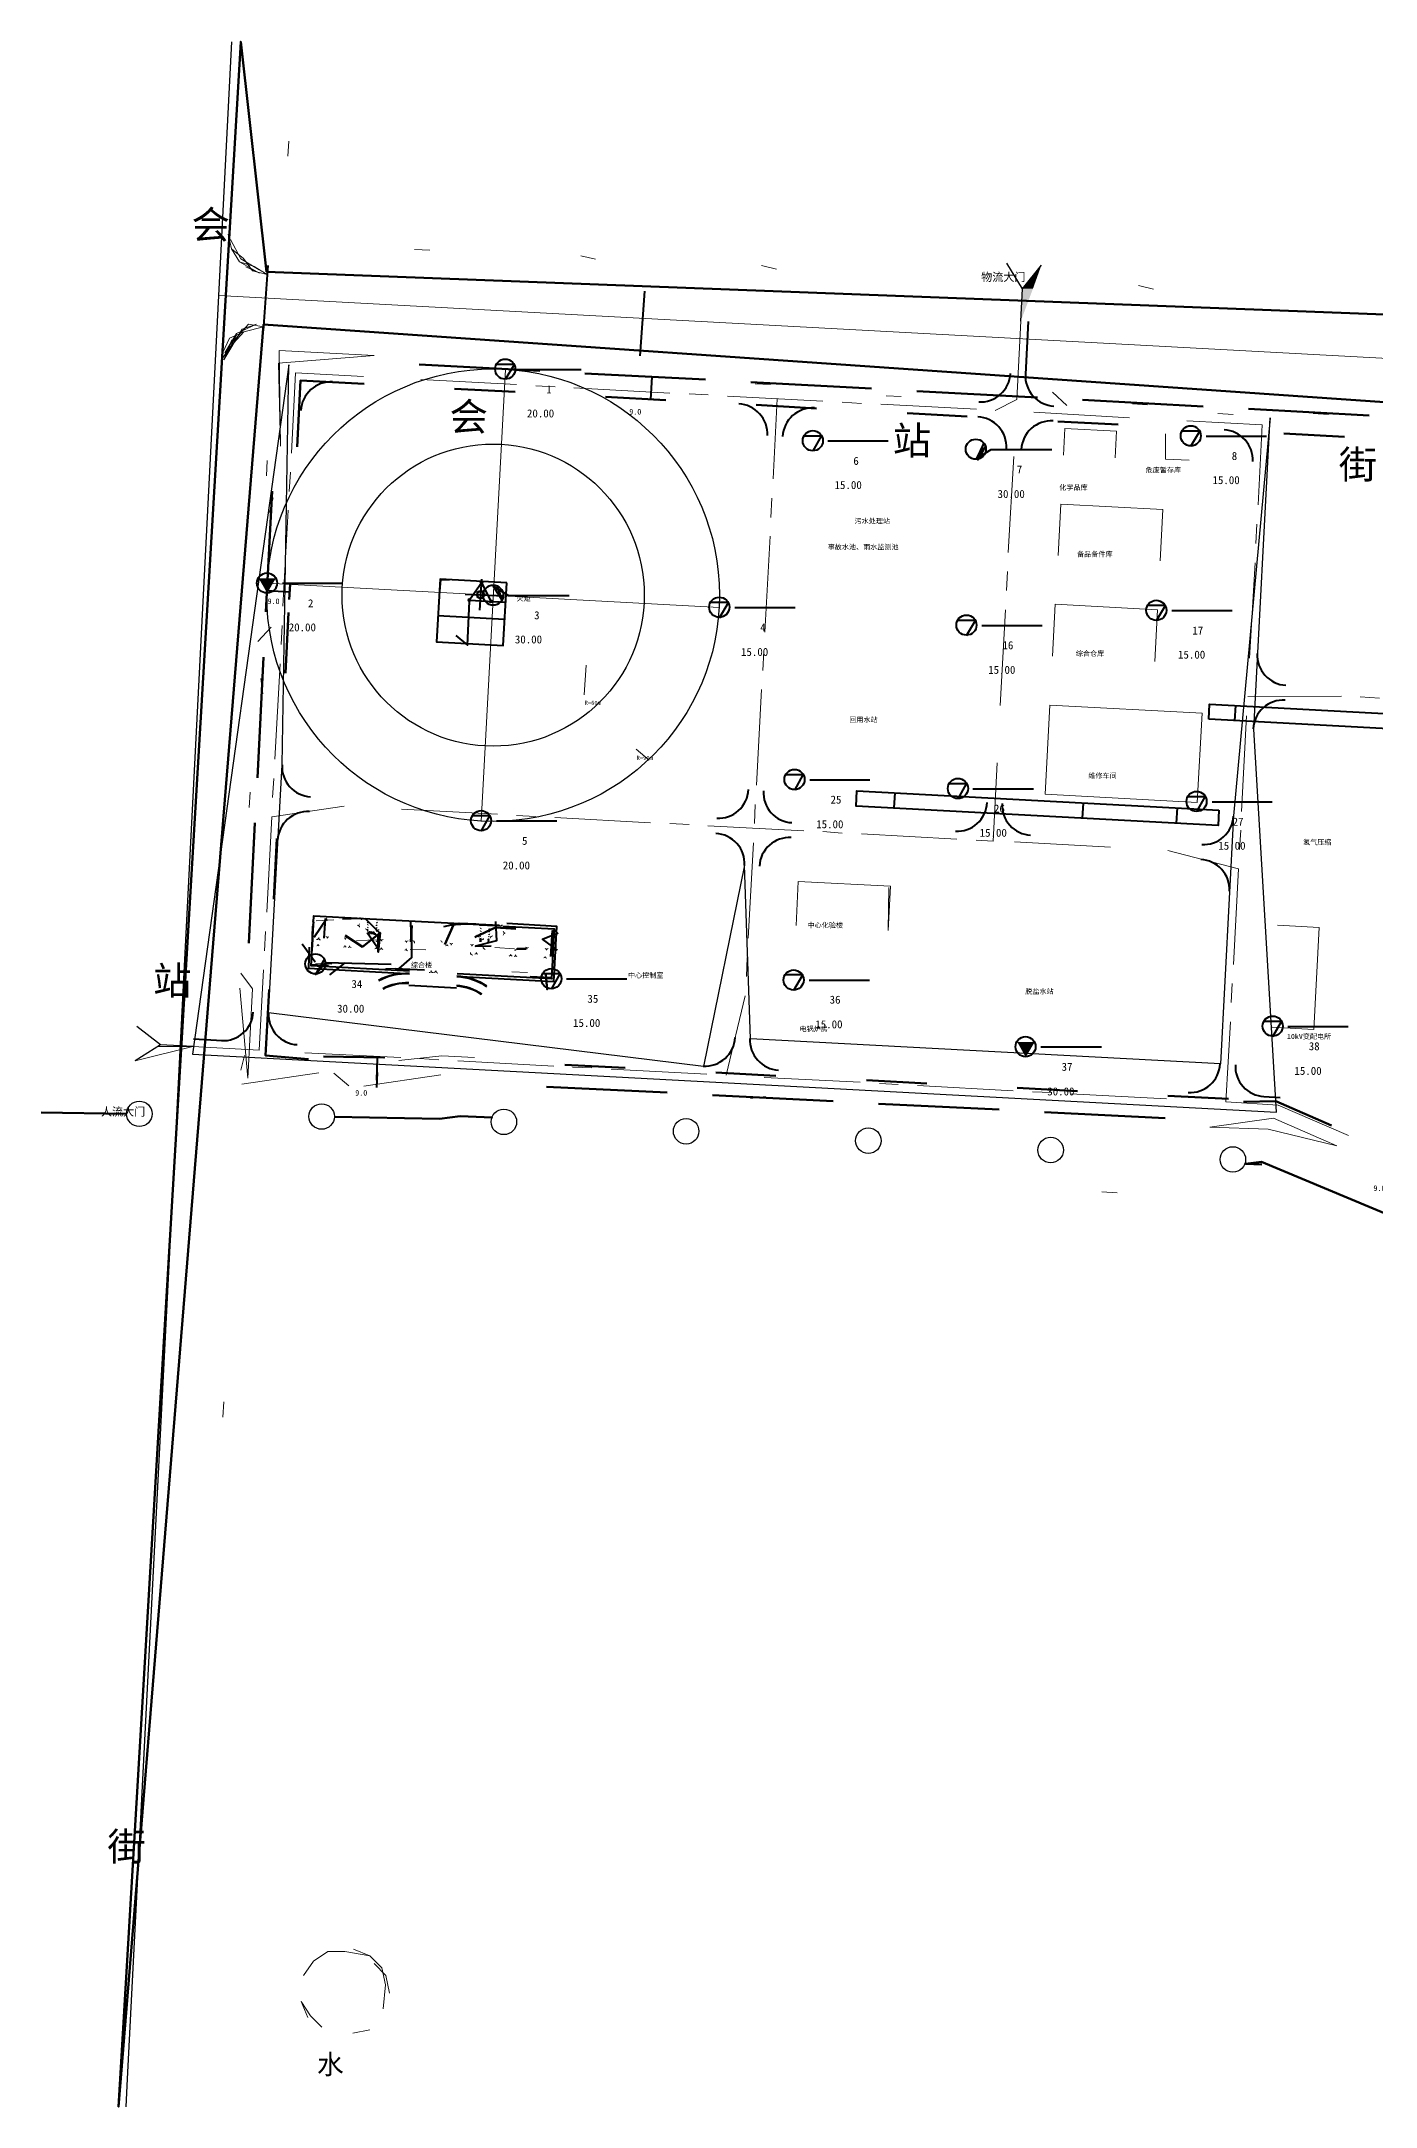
# Model space of a CAD drawing. Header units: metres. Extents: x 110 to 500, y 133 to 419.
# Drawn here: x 110.3 to 289.1, y 142.5 to 419.4 of the extents above; entities that cross this region are included whole.
import ezdxf

# ---------------------------------------------------------------- set-up
doc = ezdxf.new("R2010")
doc.units = ezdxf.units.M
for name, color, linetype in [('PDF_0', 7, 'Continuous'), ('PDF_0-道路边线', 7, 'Continuous'), ('PDF_0高压线', 7, 'Continuous'), ('PDF_AXIS', 7, 'Continuous'), ('PDF_c- 现状道路', 7, 'Continuous'), ('PDF_COLU-HATCH', 7, 'Continuous'), ('PDF_COLU_GZ_HATCH', 7, 'Continuous'), ('PDF_d-道路中心线', 7, 'Continuous'), ('PDF_DM-尺寸标注', 7, 'Continuous'), ('PDF_DOTE', 7, 'Continuous'), ('PDF_GROUND', 7, 'Continuous'), ('PDF_HY_BZ_CC', 7, 'Continuous'), ('PDF_LATRINE', 7, 'Continuous'), ('PDF_LVTRY', 7, 'Continuous'), ('PDF_PP-COM', 7, 'Continuous'), ('PDF_PUB_HATCH', 7, 'Continuous'), ('PDF_REIND', 7, 'Continuous'), ('PDF_ROAD-CENT', 7, 'Continuous'), ('PDF_STAIR', 7, 'Continuous'), ('PDF_WALL', 7, 'Continuous'), ('PDF_WINDOW', 7, 'Continuous'), ('PDF_WINDOW_TEXT', 7, 'Continuous'), ('PDF_勘探点', 7, 'Continuous'), ('PDF_洁具', 7, 'Continuous'), ('PDF_照明平面导线层', 7, 'Continuous'), ('PDF_界区', 7, 'Continuous'), ('PDF_绿线', 7, 'Continuous'), ('PDF_设备基础', 7, 'Continuous')]:
    doc.layers.add(name, color=color, linetype=linetype)
doc.styles.add('CHINESE', font='宋体')

msp = doc.modelspace()

# ---------------------------------------------------------------- hatches: boundary and pattern name
at = {"layer": 'PDF_HY_BZ_CC'}
for points in [[(213.8, 365.78), (213.62, 361.58), (213.8, 365.78), (213.62, 361.58)], [(220.4, 365.24), (213.62, 365.6), (220.4, 365.24), (213.62, 365.6)], [(223.76, 365.06), (222.08, 365.18), (223.76, 365.06), (222.08, 365.18)], [(227.12, 364.88), (225.44, 365), (227.12, 364.88), (225.44, 365)], [(235.52, 364.46), (228.8, 364.82), (235.52, 364.46), (228.8, 364.82)], [(235.16, 360.44), (235.4, 364.64), (235.16, 360.44), (235.4, 364.64)], [(213.5, 359.9), (213.44, 358.22), (213.5, 359.9), (213.44, 358.22)], [(234.98, 357.02), (235.04, 358.7), (234.98, 357.02), (235.04, 358.7)], [(213.32, 356.54), (213.26, 354.86), (213.32, 356.54), (213.26, 354.86)], [(234.8, 353.66), (234.86, 355.34), (234.8, 353.66), (234.86, 355.34)], [(213.14, 353.18), (212.9, 348.92), (213.14, 353.18), (212.9, 348.92)], [(234.44, 347.78), (234.68, 351.98), (234.44, 347.78), (234.68, 351.98)], [(212.78, 349.1), (219.5, 348.74), (212.78, 349.1), (219.5, 348.74)], [(221.18, 348.68), (222.86, 348.56), (221.18, 348.68), (222.86, 348.56)], [(224.54, 348.5), (226.22, 348.38), (224.54, 348.5), (226.22, 348.38)], [(227.9, 348.32), (234.62, 347.96), (227.9, 348.32), (234.62, 347.96)], [(211.88, 335.48), (212.24, 342.2), (211.88, 335.48), (212.24, 342.2)], [(212.42, 342.38), (219.14, 342.02), (212.42, 342.38), (219.14, 342.02)], [(220.82, 341.96), (222.5, 341.84), (220.82, 341.96), (222.5, 341.84)], [(224.18, 341.78), (225.86, 341.66), (224.18, 341.78), (225.86, 341.66)], [(227.54, 341.6), (234.26, 341.18), (227.54, 341.6), (234.26, 341.18)], [(234.44, 341.06), (234.08, 334.28), (234.44, 341.06), (234.08, 334.28)], [(211.7, 332.12), (211.76, 333.8), (211.7, 332.12), (211.76, 333.8)], [(233.96, 332.6), (233.9, 330.92), (233.96, 332.6), (233.9, 330.92)], [(211.52, 328.76), (211.58, 330.44), (211.52, 328.76), (211.58, 330.44)], [(211.04, 320.36), (211.4, 327.08), (211.04, 320.36), (211.4, 327.08)], [(233.78, 329.24), (233.72, 327.56), (233.78, 329.24), (233.72, 327.56)], [(233.6, 325.88), (233.24, 319.16), (233.6, 325.88), (233.24, 319.16)], [(277.52, 325.22), (276.68, 309.56), (277.52, 325.22), (276.68, 309.56)], [(284.72, 324.62), (277.34, 325.04), (284.72, 324.62), (277.34, 325.04)], [(283.7, 309.14), (284.54, 324.8), (283.7, 309.14), (284.54, 324.8)], [(217.94, 319.82), (211.22, 320.18), (217.94, 319.82), (211.22, 320.18)], [(221.3, 319.64), (219.62, 319.7), (221.3, 319.64), (219.62, 319.7)], [(224.66, 319.46), (222.98, 319.52), (224.66, 319.46), (222.98, 319.52)], [(233.06, 318.98), (226.34, 319.34), (233.06, 318.98), (226.34, 319.34)], [(276.5, 309.74), (283.88, 309.32), (276.5, 309.74), (283.88, 309.32)], [(230.84, 305.6), (230.54, 299.72), (230.84, 305.6), (230.54, 299.72)], [(243.32, 304.76), (230.66, 305.42), (243.32, 304.76), (230.66, 305.42)], [(246.68, 304.58), (245, 304.7), (246.68, 304.58), (245, 304.7)], [(250.04, 304.4), (248.36, 304.52), (250.04, 304.4), (248.36, 304.52)], [(264.32, 303.62), (251.72, 304.34), (264.32, 303.62), (251.72, 304.34)], [(263.84, 297.92), (264.2, 303.8), (263.84, 297.92), (264.2, 303.8)], [(230.42, 298.04), (230.36, 296.36), (230.42, 298.04), (230.36, 296.36)], [(230.24, 294.68), (230.18, 293), (230.24, 294.68), (230.18, 293)], [(263.66, 294.56), (263.78, 296.24), (263.66, 294.56), (263.78, 296.24)], [(211.28, 293.48), (210.92, 286.4), (211.28, 293.48), (210.92, 286.4)], [(221.18, 292.76), (211.1, 293.3), (221.18, 292.76), (211.1, 293.3)], [(220.64, 285.92), (221.06, 292.94), (220.64, 285.92), (221.06, 292.94)], [(230.06, 291.32), (229.76, 285.38), (230.06, 291.32), (229.76, 285.38)], [(263.48, 291.2), (263.6, 292.88), (263.48, 291.2), (263.6, 292.88)], [(263.12, 283.58), (263.42, 289.52), (263.12, 283.58), (263.42, 289.52)], [(210.74, 286.58), (220.82, 286.04), (210.74, 286.58), (220.82, 286.04)], [(229.58, 285.56), (242.24, 284.9), (229.58, 285.56), (242.24, 284.9)], [(243.92, 284.84), (245.6, 284.72), (243.92, 284.84), (245.6, 284.72)], [(247.28, 284.6), (248.96, 284.54), (247.28, 284.6), (248.96, 284.54)], [(250.64, 284.42), (263.3, 283.76), (250.64, 284.42), (263.3, 283.76)]]:
    msp.add_hatch(color=7, dxfattribs=at).paths.add_polyline_path(points)
at = {"layer": 'PDF_PP-COM'}
for points in [[(244.28, 389.36), (243.14, 386.18), (241.76, 386.18)], [(241.52, 381.86), (241.76, 386.18), (241.52, 381.86), (241.76, 386.18), (243.14, 386.18)]]:
    msp.add_hatch(color=7, dxfattribs=at).paths.add_polyline_path(points)
at = {"layer": 'PDF_勘探点'}
for points in [[(139.4, 347.36), (141.68, 347.36), (140.54, 345.38)], [(241.04, 285.2), (243.38, 285.2), (242.18, 283.16)]]:
    msp.add_hatch(color=7, dxfattribs=at).paths.add_polyline_path(points)
at = {"layer": 'PDF_绿线'}
for points in [[(143.6, 410), (144.08, 419.36), (143.6, 410), (144.08, 419.36)], [(142.7, 392.54), (143.18, 401.9), (142.7, 392.54), (143.18, 401.9)], [(137.42, 393.02), (156.26, 392), (137.42, 393.02), (156.26, 392)], [(164.36, 391.58), (180.5, 390.68), (164.36, 391.58), (180.5, 390.68)], [(188.6, 390.26), (204.74, 389.42), (188.6, 390.26), (204.74, 389.42)], [(212.84, 388.94), (228.98, 388.1), (212.84, 388.94), (228.98, 388.1)], [(237.08, 387.68), (253.28, 386.78), (237.08, 387.68), (253.28, 386.78)], [(261.32, 386.36), (277.52, 385.46), (261.32, 386.36), (277.52, 385.46)], [(136.64, 377.54), (155.48, 376.52), (136.64, 377.54), (155.48, 376.52)], [(141.08, 360.2), (141.92, 377.06), (141.08, 360.2), (141.92, 377.06)], [(163.58, 376.1), (179.72, 375.2), (163.58, 376.1), (179.72, 375.2)], [(187.82, 374.78), (203.96, 373.88), (187.82, 374.78), (203.96, 373.88)], [(212.06, 373.46), (228.2, 372.62), (212.06, 373.46), (228.2, 372.62)], [(236.3, 372.14), (252.44, 371.3), (236.3, 372.14), (252.44, 371.3)], [(260.54, 370.88), (276.68, 369.98), (260.54, 370.88), (276.68, 369.98)], [(139.82, 335.96), (140.66, 352.1), (139.82, 335.96), (140.66, 352.1)], [(138.56, 311.72), (139.4, 327.86), (138.56, 311.72), (139.4, 327.86)], [(137.3, 287.48), (138.14, 303.62), (137.3, 287.48), (138.14, 303.62)], [(110.3, 281), (120.86, 280.82), (110.3, 281), (120.86, 280.82)], [(128.96, 280.7), (145.16, 280.4), (128.96, 280.7), (145.16, 280.4)], [(153.26, 280.28), (163.82, 280.1), (153.26, 280.28), (163.82, 280.1)], [(163.82, 280.1), (179, 279.32), (163.82, 280.1), (179, 279.32)], [(136.1, 263.18), (136.88, 279.38), (136.1, 263.18), (136.88, 279.38)], [(187.1, 278.9), (203.24, 278.12), (187.1, 278.9), (203.24, 278.12)], [(211.34, 277.7), (227.48, 276.86), (211.34, 277.7), (227.48, 276.86)], [(235.58, 276.44), (251.78, 275.6), (235.58, 276.44), (251.78, 275.6)], [(259.82, 275.18), (275, 274.4), (259.82, 275.18), (275, 274.4)], [(275.06, 274.4), (292.34, 266.84), (275.06, 274.4), (292.34, 266.84)], [(110.3, 270.86), (120.68, 270.68), (110.3, 270.86), (120.68, 270.68)], [(128.78, 270.56), (144.98, 270.32), (128.78, 270.56), (144.98, 270.32)], [(153.08, 270.2), (163.46, 270.02), (153.08, 270.2), (163.46, 270.02)], [(163.52, 270.02), (177.68, 269.3), (163.52, 270.02), (177.68, 269.3)], [(185.72, 268.88), (201.92, 268.04), (185.72, 268.88), (201.92, 268.04)], [(209.96, 267.62), (226.16, 266.78), (209.96, 267.62), (226.16, 266.78)], [(234.26, 266.36), (250.4, 265.58), (234.26, 266.36), (250.4, 265.58)], [(258.5, 265.16), (272.66, 264.44), (258.5, 265.16), (272.66, 264.44)], [(272.72, 264.38), (284.72, 259.16), (272.72, 264.38), (284.72, 259.16)], [(134.84, 238.94), (135.68, 255.14), (134.84, 238.94), (135.68, 255.14)], [(133.58, 214.7), (134.42, 230.9), (133.58, 214.7), (134.42, 230.9)], [(132.32, 189.74), (133.16, 206.66), (132.32, 189.74), (133.16, 206.66)]]:
    msp.add_hatch(color=7, dxfattribs=at).paths.add_polyline_path(points)

# ---------------------------------------------------------------- linework, layer by layer
at = {"color": 7, "lineweight": 0}
for points in [[(148.64, 163.28), (146.72, 161.96), (145.4, 160.04), (146.72, 161.96), (148.64, 163.28), (150.92, 163.28), (154.28, 162.68), (152.12, 163.58), (154.28, 162.68), (155.9, 161.06), (156.38, 158.78), (156.08, 155.6)], [(154.88, 161.66), (156.44, 160.04), (156.92, 157.7)], [(146, 154.4), (145.1, 156.56), (146.36, 154.64), (147.86, 153.14)]]:
    msp.add_lwpolyline(points, dxfattribs=at)
msp.add_lwpolyline([(154.28, 152.78), (152, 152.3)], close=True, dxfattribs=at)
at = {"layer": 'PDF_0', "color": 2, "lineweight": 0}
for points in [[(135.32, 393.5), (135.74, 391.52), (136.82, 389.78), (135.74, 391.52), (135.32, 393.5), (135.74, 391.52), (137.36, 390.26), (138.56, 388.58), (140.54, 388.1), (138.8, 389.18), (136.82, 389.78), (139.52, 388.28), (137.66, 389.12)], [(134.42, 376.64), (135.56, 378.38), (137.42, 380.42), (135.5, 379.58), (134.6, 377.66), (135.5, 379.58), (137.42, 380.42), (140.06, 381.08), (138.02, 381.44), (136.04, 379.16)], [(158.18, 282.74), (163.94, 283.34), (168.32, 283.1)]]:
    msp.add_lwpolyline(points, dxfattribs=at)
at = {"layer": 'PDF_0', "color": 7, "lineweight": 40}
for points in [[(140.06, 380.54), (140.66, 389.3)], [(190.52, 377.18), (191.12, 385.88)], [(190.94, 371.42), (192.98, 371.3)], [(146.54, 297.86), (146.78, 302.12), (153.44, 301.76), (171.62, 300.8), (166.22, 301.1), (164.18, 300.62)], [(159.62, 294.68), (146.42, 295.4), (146.72, 300.92)], [(155.78, 299.66), (153.68, 301.76)], [(159.86, 298.7), (159.8, 301.28)], [(167.24, 300.98), (165.02, 300.86)], [(172.1, 300.74), (179, 300.38), (178.64, 293.66), (165.98, 294.32)], [(171.14, 301.34), (171.26, 298.76), (168.44, 298.04), (170.54, 298.1)], [(178.76, 297.44), (178.88, 300.2)], [(154.28, 283.16), (156.32, 283.1)], [(155.24, 279.08), (155.3, 281.12)]]:
    msp.add_lwpolyline(points, dxfattribs=at)
at = {"layer": 'PDF_0', "color": 1, "lineweight": 0}
for points in [[(142.04, 376.22), (154.88, 377.24), (142.16, 377.9), (142.34, 365.06)], [(137.12, 279.56), (147.44, 281.06)], [(153.5, 279.26), (163.82, 280.82)], [(274.64, 273.5), (283.88, 271.28), (275.36, 275), (266.84, 273.8)]]:
    msp.add_lwpolyline(points, close=True, dxfattribs=at)
at = {"layer": 'PDF_0', "color": 2, "lineweight": 120}
for points in [[(144.53, 365), (144.98, 373.88), (153.53, 373.43)], [(165.65, 372.77), (173.75, 372.35)], [(185.87, 371.69), (193.94, 371.24)], [(206.06, 370.61), (214.16, 370.13)], [(226.28, 369.5), (234.35, 369.05)], [(246.47, 368.39), (254.57, 367.97)], [(276.77, 366.77), (284.87, 366.35)], [(142.97, 334.67), (143.39, 342.77)], [(141.41, 304.37), (141.83, 312.47)], [(146.06, 282.92), (140.33, 283.37), (140.78, 292.25)], [(148.1, 283.25), (156.17, 283.13)], [(180.41, 282.14), (188.51, 281.72)], [(200.63, 281.09), (208.7, 280.67)], [(220.82, 280.07), (228.92, 279.65)], [(241.04, 279.05), (249.11, 278.63)], [(261.23, 278), (269.33, 277.58)], [(271.34, 277.16), (275.69, 277.25), (283.13, 274.01)]]:
    msp.add_lwpolyline(points, dxfattribs=at)
at = {"layer": 'PDF_0', "color": 1, "lineweight": 211}
for points in [[(160.88, 376.04), (177.05, 375.2)], [(183.11, 374.84), (199.28, 374)], [(205.34, 373.64), (221.51, 372.8)], [(227.57, 372.47), (243.74, 371.6)], [(249.8, 371.3), (265.97, 370.4)], [(272.03, 370.1), (288.2, 369.2)], [(140.36, 342.89), (141.2, 359.03)], [(139.22, 320.63), (140.03, 336.8)], [(138.08, 298.43), (138.89, 314.57)], [(177.98, 279.2), (194.15, 278.42)], [(200.21, 278.06), (216.38, 277.28)], [(222.44, 276.92), (238.61, 276.14)], [(244.67, 275.78), (260.84, 275)]]:
    msp.add_lwpolyline(points, dxfattribs=at)
at = {"layer": 'PDF_0', "color": 1, "lineweight": 0}
for points in [[(223.46, 371.84), (225.5, 371.72)], [(245.78, 372.32), (247.7, 370.52)], [(267.92, 369.44), (269.96, 369.32)], [(140.54, 363.14), (140.42, 361.1)], [(141.08, 340.82), (139.28, 338.9)], [(138.26, 318.68), (138.14, 316.64)], [(136.88, 292.4), (137.96, 280.34), (138.56, 292.34), (137, 294.44)], [(149.48, 281), (151.46, 279.32)]]:
    msp.add_lwpolyline(points, dxfattribs=at)
at = {"layer": 'PDF_0', "color": 4, "lineweight": 0}
for points in [[(247.22, 363.86), (247.4, 367.46), (254.36, 367.1), (254.18, 363.5)], [(264.08, 363.2), (260.9, 363.32), (260.9, 366.74)], [(246.86, 357.32), (246.5, 350.42), (246.86, 357.32), (260.54, 356.6), (260.18, 349.7)], [(245.78, 336.92), (246.14, 343.88), (259.82, 343.16), (259.46, 336.2)], [(211.7, 306.74), (211.4, 300.8), (211.7, 306.74), (224.06, 306.08), (223.76, 300.14), (223.82, 305.9)], [(275.18, 287.18), (280.76, 286.88), (281.48, 300.56), (275.9, 300.86), (281.48, 300.56)]]:
    msp.add_lwpolyline(points, dxfattribs=at)
at = {"layer": 'PDF_0', "color": 7, "lineweight": 40}
for points in [[(143.48, 344.54), (143.6, 346.58)], [(154.1, 299.96), (155.06, 299.66)]]:
    msp.add_lwpolyline(points, close=True, dxfattribs=at)
at = {"layer": 'PDF_0', "color": 4, "lineweight": 0}
msp.add_lwpolyline([(244.76, 318.44), (265.16, 317.3), (265.82, 329.3), (245.42, 330.38)], close=True, dxfattribs=at)
at = {"layer": 'PDF_0', "color": 2, "lineweight": 40}
for points in [[(266.72, 328.46), (266.78, 330.5), (392.06, 323.78), (391.94, 321.74)], [(268.04, 316.28), (267.98, 314.24), (219.44, 316.82), (219.56, 318.86)]]:
    msp.add_lwpolyline(points, close=True, dxfattribs=at)
for points in [[(270.2, 328.28), (270.32, 330.32)], [(224.54, 316.58), (224.66, 318.62)], [(249.8, 315.2), (249.92, 317.24)], [(262.4, 314.54), (262.52, 316.58)]]:
    msp.add_lwpolyline(points, dxfattribs=at)
at = {"layer": 'PDF_0', "color": 4, "lineweight": 40}
for points in [[(146.54, 295.58), (148.76, 295.46)], [(175.76, 293.96), (178.52, 293.84)]]:
    msp.add_lwpolyline(points, dxfattribs=at)
at = {"layer": 'PDF_0', "color": 7, "lineweight": 40}
for centre, radius, start, end in [((159.17, 286.37), 8.01, 86.9183, 117.6417), ((159.17, 286.37), 7.95, 86.9186, 117.6409), ((165.53, 286.01), 8.01, 56.1946, 86.9184), ((165.53, 286.01), 7.95, 56.195, 86.9184), ((159.17, 286.37), 6.75, 86.9184, 117.6411), ((159.17, 286.37), 6.69, 87.616, 117.6415), ((165.53, 286.01), 6.75, 56.1951, 86.9183), ((165.53, 286.01), 6.69, 56.2065, 86.209)]:
    msp.add_arc(centre, radius, start, end, dxfattribs=at)
at = {"layer": 'PDF_0-道路边线', "color": 3, "lineweight": 40}
for points in [[(242.18, 374.72), (242.54, 381.8)], [(130.64, 285.62), (134.48, 285.38)], [(274.1, 277.88), (276.26, 277.76)]]:
    msp.add_lwpolyline(points, dxfattribs=at)
at = {"layer": 'PDF_0-道路边线', "color": 3, "lineweight": 25}
msp.add_lwpolyline([(205.28, 285.62), (204.5, 308.9), (198.98, 281.9), (140.72, 289.1), (142.52, 322.34), (143.42, 375.98), (130.52, 283.58), (275.78, 275.78), (272.72, 327.14), (274.94, 368.9), (270.02, 315.5), (268.28, 282.26)], close=True, dxfattribs=at)
at = {"layer": 'PDF_0-道路边线', "color": 3, "lineweight": 40}
for centre, start, end in [((236.09, 375.05), -93.0819, -3.0815), ((246.17, 374.51), 176.9183, -93.0813), ((149.09, 369.65), 86.9181, 176.9185), ((203.51, 366.71), -3.0817, 86.9187), ((213.65, 366.17), 86.9181, 176.9185), ((235.55, 364.97), -3.0817, 86.9187), ((245.63, 364.43), 86.9181, 176.9185), ((268.55, 363.23), -3.082, 86.919), ((277.25, 337.07), 176.918, -93.081), ((276.71, 326.99), 86.918, 176.919), ((146.57, 322.13), 176.9183, -93.0813), ((200.99, 319.25), -93.0819, -3.0815), ((211.07, 318.65), 176.9183, -93.0813), ((145.97, 312.05), 86.9181, 176.9185), ((232.97, 317.51), -93.0819, -3.0815), ((243.05, 316.97), 176.9183, -93.0813), ((200.45, 309.11), -3.0817, 86.9187), ((265.97, 315.71), -93.082, -3.081), ((210.53, 308.57), 86.9181, 176.9185), ((265.43, 305.63), -3.082, 86.919), ((134.63, 289.43), -93.0819, -3.0815), ((144.77, 288.89), 176.9183, -93.0813), ((199.19, 286.01), -93.0819, -3.0815), ((209.27, 285.47), 176.9183, -93.0813), ((264.17, 282.47), -93.082, -3.081), ((274.31, 281.93), 176.918, -93.081)]:
    msp.add_arc(centre, 4.05, start, end, dxfattribs=at)
at = {"layer": 'PDF_0高压线', "color": 1, "lineweight": 200}
for points in [[(110.27, 275.75), (121.73, 275.57)], [(149.54, 275.15), (163.64, 274.91), (166.4, 275.24), (170.66, 275.06), (166.4, 275.24)]]:
    msp.add_lwpolyline(points, dxfattribs=at)
at = {"layer": 'PDF_0高压线', "color": 1, "lineweight": 211}
msp.add_lwpolyline([(273.8, 268.76), (271.64, 268.88), (273.79, 269.14), (291.2, 261.84)], dxfattribs=at)
at = {"layer": 'PDF_0高压线', "color": 1}
for centre in [(123.41, 275.57), (147.83, 275.21), (172.25, 274.49), (196.67, 273.23), (221.09, 271.97), (245.51, 270.71), (269.93, 269.45)]:
    msp.add_circle(centre, 1.71, dxfattribs=at)
at = {"layer": 'PDF_AXIS', "color": 3, "lineweight": 40}
for points in [[(164.9, 347.12), (163.76, 347.18), (163.64, 345.62)], [(170.54, 344.24), (169.28, 346.82), (167.66, 344.42), (172.46, 344.18)], [(165.8, 339.68), (167.36, 338.42), (167.66, 344.24)], [(163.4, 342.38), (172.34, 341.9)]]:
    msp.add_lwpolyline(points, dxfattribs=at)
at = {"layer": 'PDF_AXIS', "color": 3, "lineweight": 0}
for centre, radius in [((169.25, 346.85), 0.15), ((167.63, 344.45), 0.15), ((169.13, 345.17), 0.39), ((170.51, 344.27), 0.15)]:
    msp.add_circle(centre, radius, dxfattribs=at)
at = {"layer": 'PDF_c- 现状道路', "color": 4, "lineweight": 50}
msp.add_lwpolyline([(140.06, 381.38), (464.96, 358.85), (460.52, 144.95), (475.28, 419.3), (465.86, 376.04), (140.45, 388.46), (137, 419.3), (120.62, 142.46)], close=True, dxfattribs=at)
at = {"layer": 'PDF_c- 现状道路', "color": 4, "lineweight": 0}
for points in [[(137, 390.2), (135.62, 392.78), (137, 390.2), (139.46, 388.7)], [(134.72, 376.64), (135.8, 379.34), (134.72, 376.64), (136.46, 380.06), (134.84, 377.6), (136.4, 380.18), (139.1, 381.44), (137.18, 380.78)]]:
    msp.add_lwpolyline(points, close=True, dxfattribs=at)
at = {"layer": 'PDF_COLU-HATCH', "color": 1, "lineweight": 0}
for points in [[(147.08, 301.46), (149.48, 301.58)], [(159.68, 297.62), (161.78, 297.56)], [(171.02, 297.86), (173.66, 297.68)], [(147.02, 295.76), (149.18, 295.64)], [(173.3, 294.62), (175.4, 294.5)]]:
    msp.add_lwpolyline(points, dxfattribs=at)
at = {"layer": 'PDF_COLU_GZ_HATCH', "color": 6, "lineweight": 0}
msp.add_lwpolyline([(156.38, 295.04), (158.48, 295.04)], dxfattribs=at)
at = {"layer": 'PDF_d-道路中心线', "color": 1}
msp.add_lwpolyline([(135.74, 419.3), (121.76, 146.18), (121.58, 142.46)], dxfattribs=at)
at = {"layer": 'PDF_d-道路中心线', "color": 1, "lineweight": 0}
msp.add_lwpolyline([(134, 385.28), (468.98, 367.22)], dxfattribs=at)
at = {"layer": 'PDF_DM-尺寸标注', "color": 7, "lineweight": 40}
for points in [[(191.96, 371.36), (192.14, 374.36)], [(140.48, 345.74), (143.54, 345.56)], [(155.24, 280.1), (155.3, 283.1)]]:
    msp.add_lwpolyline(points, dxfattribs=at)
at = {"layer": 'PDF_DOTE', "color": 1, "lineweight": 40}
for points in [[(158.24, 295.04), (159.92, 296.54), (159.92, 299.9)], [(179.42, 297.5), (177.44, 299), (179.54, 299.84)], [(145.22, 298.34), (146.96, 295.94)], [(148.94, 294.2), (150.98, 295.82)]]:
    msp.add_lwpolyline(points, dxfattribs=at)
msp.add_lwpolyline([(177.86, 294.26), (178.04, 292.22)], close=True, dxfattribs=at)
at = {"layer": 'PDF_GROUND', "color": 2, "lineweight": 40}
for points in [[(166.46, 293.96), (178.94, 293.3), (179.36, 300.68), (172.64, 301.1)], [(146.18, 297.92), (146.06, 295.1), (159.14, 294.38)]]:
    msp.add_lwpolyline(points, dxfattribs=at)
at = {"layer": 'PDF_LATRINE', "color": 6, "lineweight": 0}
for centre, start, end in [((154.13, 301.37), -153.0812, -93.0796), ((154.13, 301.07), -153.0812, -93.0796), ((154.13, 300.71), -153.0812, -93.0796), ((154.13, 300.41), -153.0812, -93.0796), ((155.09, 301.01), -93.0837, -33.0862), ((155.09, 300.65), -93.0837, -33.0862), ((155.09, 300.35), -93.0837, -33.0862), ((155.15, 301.37), -93.0837, -33.0862), ((169.19, 299.57), -153.0812, -93.0796), ((169.25, 300.59), -153.0812, -93.0796), ((169.25, 300.23), -153.0812, -93.0796), ((169.25, 299.87), -153.0812, -93.0796), ((170.15, 299.51), -93.0837, -33.0862), ((170.21, 300.53), -93.0837, -33.0862), ((170.21, 300.17), -93.0837, -33.0862), ((170.21, 299.81), -93.0837, -33.0862)]:
    msp.add_arc(centre, 0.21, start, end, dxfattribs=at)
at = {"layer": 'PDF_LVTRY', "color": 6, "lineweight": 40}
for centre, radius, start, end in [((154.31, 299.87), 0.0904, 122.5241, 146.7925), ((154.31, 299.87), 0.0898, -152.9942, -128.5857), ((154.31, 299.87), 0.09, -128.644, -109.5792), ((154.31, 299.87), 0.09, -128.644, -109.5792), ((154.31, 299.81), 0.0907, 103.4653, 122.3615), ((154.43, 299.87), 0.149, 166.9898, 174.5548), ((154.31, 299.93), 0.0896, -109.6021, -93.0443), ((154.31, 299.93), 0.0909, -92.9968, -76.688), ((154.31, 299.87), 0.0907, -76.5347, -57.6385), ((154.31, 299.87), 0.0907, -76.5347, -57.6385), ((154.31, 299.81), 0.09, 51.356, 70.4208), ((154.19, 299.87), 0.15, -0.6435, 3.7067), ((154.37, 299.87), 0.0904, -57.4759, -33.2075), ((154.37, 299.87), 0.0898, 27.0058, 51.4143), ((154.55, 299.81), 0.0904, 122.5241, 146.7925), ((154.55, 299.87), 0.0898, -152.9942, -128.5857), ((154.55, 299.87), 0.09, -128.644, -109.5792), ((154.55, 299.87), 0.09, -128.644, -109.5792), ((154.55, 299.81), 0.0907, 103.4653, 122.3615), ((154.67, 299.87), 0.149, 166.9898, 174.5548), ((154.55, 299.93), 0.0896, -109.6021, -93.0443), ((154.55, 299.93), 0.0909, -92.9968, -76.688), ((154.55, 299.87), 0.0907, -76.5347, -57.6385), ((154.55, 299.87), 0.0907, -76.5347, -57.6385), ((154.55, 299.81), 0.09, 51.356, 70.4208), ((154.43, 299.87), 0.15, -0.6435, 3.7067), ((154.55, 299.81), 0.0898, 27.0058, 51.4143), ((154.61, 299.87), 0.0904, -57.4759, -33.2075), ((154.79, 299.81), 0.0904, 122.5241, 146.7925), ((154.79, 299.87), 0.0898, -152.9942, -128.5857), ((154.79, 299.87), 0.09, -128.644, -109.5792), ((154.79, 299.87), 0.09, -128.644, -109.5792), ((154.79, 299.81), 0.0907, 103.4653, 122.3615), ((154.91, 299.87), 0.149, 166.9898, 174.5548), ((154.79, 299.87), 0.0896, -109.6021, -93.0443), ((154.79, 299.87), 0.0909, -92.9968, -76.688), ((154.79, 299.87), 0.0907, -76.5347, -57.6385), ((154.79, 299.87), 0.0907, -76.5347, -57.6385), ((154.79, 299.81), 0.09, 51.356, 70.4208), ((154.67, 299.87), 0.15, -0.6435, 3.7067), ((154.79, 299.87), 0.0904, -57.4759, -33.2075), ((154.79, 299.81), 0.0898, 27.0058, 51.4143), ((169.19, 298.97), 0.15, 160.4545, 176.9177), ((169.19, 298.97), 0.15, 176.8976, -166.5935), ((169.19, 298.73), 0.15, 160.4545, 176.9177), ((169.19, 298.73), 0.15, 176.8976, -166.5935), ((169.25, 299.03), 0.0928, -178.2484, -170.8227), ((169.25, 298.97), 0.0917, 164.6005, 172.1239), ((169.25, 298.79), 0.0928, -178.2484, -170.8227), ((169.25, 298.73), 0.0917, 164.6005, 172.1239), ((169.07, 298.97), 0.15, -19.5455, -3.0823), ((169.07, 298.73), 0.15, -19.5455, -3.0823), ((169.07, 298.97), 0.15, -3.1024, 13.4065), ((169.07, 298.73), 0.15, -3.1024, 13.4065), ((170.03, 298.97), 0.0917, -15.3995, -7.8761), ((170.03, 298.91), 0.0928, 1.7516, 9.1773), ((170.03, 298.73), 0.0917, -15.3995, -7.8761), ((170.03, 298.67), 0.0928, 1.7516, 9.1773)]:
    msp.add_arc(centre, radius, start, end, dxfattribs=at)
at = {"layer": 'PDF_LVTRY', "color": 6, "lineweight": 0}
for centre, radius, start, end in [((154.31, 299.93), 0.149, -109.661, -93.0147), ((154.31, 299.81), 0.15, 86.9209, 103.4238), ((154.31, 299.93), 0.15, -93.0791, -76.5762), ((154.31, 299.99), 0.0877, -88.4048, -80.5354), ((154.31, 299.81), 0.149, 70.339, 86.9853), ((154.37, 299.99), 0.0858, -105.727, -97.691), ((154.55, 299.93), 0.149, -109.661, -93.0147), ((154.55, 299.81), 0.15, 86.9209, 103.4238), ((154.55, 299.93), 0.15, -93.0791, -76.5762), ((154.55, 299.99), 0.0877, -88.4048, -80.5354), ((154.55, 299.81), 0.149, 70.339, 86.9853), ((154.61, 299.99), 0.0858, -105.727, -97.691), ((154.79, 299.87), 0.149, -109.661, -93.0147), ((154.79, 299.75), 0.15, 86.9209, 103.4238), ((154.79, 299.87), 0.15, -93.0791, -76.5762), ((154.79, 299.99), 0.0877, -88.4048, -80.5354), ((154.79, 299.75), 0.149, 70.339, 86.9853), ((154.85, 299.99), 0.0858, -105.727, -97.691), ((169.13, 299.03), 0.0903, 117.0643, 141.3201), ((169.07, 299.03), 0.0902, 13.3997, 32.4354), ((169.13, 299.03), 0.09, 32.4727, 56.8107), ((169.13, 298.97), 0.0902, -166.6003, -147.5646), ((169.13, 298.97), 0.0902, -166.6003, -147.5646), ((169.13, 298.73), 0.0902, -166.6003, -147.5646), ((169.13, 298.73), 0.0902, -166.6003, -147.5646), ((169.13, 298.97), 0.0899, 141.3717, 160.4621), ((169.13, 298.97), 0.0899, 141.3717, 160.4621), ((169.13, 298.97), 0.09, -147.5273, -123.1893), ((169.13, 298.79), 0.0899, 141.3717, 160.4621), ((169.13, 298.79), 0.0899, 141.3717, 160.4621), ((169.13, 298.73), 0.09, -147.5273, -123.1893), ((169.13, 298.79), 0.0903, 117.0643, 141.3201), ((169.19, 298.97), 0.0905, 160.4742, 176.8527), ((169.19, 298.97), 0.0903, 176.9483, -166.633), ((169.19, 298.73), 0.0905, 160.4742, 176.8527), ((169.19, 298.73), 0.0903, 176.9483, -166.633), ((169.07, 298.73), 0.0903, -62.9357, -38.6799), ((169.07, 298.79), 0.09, 32.4727, 56.8107), ((169.13, 299.1), 0.158, -90.5379, -86.3989), ((169.13, 298.92), 0.158, -90.5379, -86.3989), ((169.13, 298.85), 0.154, 77.121, 84.4379), ((169.07, 298.97), 0.0899, -38.6283, -19.5379), ((169.13, 298.61), 0.154, 77.121, 84.4379), ((169.07, 298.73), 0.0899, -38.6283, -19.5379), ((169.07, 298.79), 0.0902, 13.3997, 32.4354), ((169.13, 298.97), 0.0903, -62.9357, -38.6799), ((170.27, 298.91), 0.15, 160.4545, 176.9177), ((170.27, 298.91), 0.15, 176.8976, -166.5935), ((170.21, 298.91), 0.0902, -166.6003, -147.5646), ((170.27, 298.67), 0.15, 160.4545, 176.9177), ((170.15, 298.86), 0.158, -99.7537, -95.5974), ((170.27, 298.67), 0.15, 176.8976, -166.5935), ((170.21, 298.67), 0.0902, -166.6003, -147.5646), ((170.21, 298.97), 0.0899, 141.3717, 160.4621), ((170.15, 298.79), 0.15, 89.3737, 96.8673), ((170.21, 298.91), 0.09, -147.5273, -123.1893), ((170.21, 298.73), 0.0899, 141.3717, 160.4621), ((170.15, 298.55), 0.15, 89.3737, 96.8673), ((170.21, 298.67), 0.09, -147.5273, -123.1893), ((170.21, 298.97), 0.0903, 117.0643, 141.3201), ((170.21, 298.73), 0.0903, 117.0643, 141.3201), ((170.09, 298.73), 0.0905, -19.5258, -3.1473), ((170.21, 299.1), 0.158, -99.7537, -95.5974), ((170.09, 298.73), 0.0903, -3.0517, 13.367), ((170.15, 298.67), 0.0903, -62.9357, -38.6799), ((170.15, 298.73), 0.09, 32.4727, 56.8107), ((170.15, 298.91), 0.0899, -38.6283, -19.5379), ((170.15, 298.91), 0.0899, -38.6283, -19.5379), ((170.15, 298.67), 0.0899, -38.6283, -19.5379), ((170.15, 298.67), 0.0899, -38.6283, -19.5379), ((170.15, 298.97), 0.0902, 13.3997, 32.4354), ((170.15, 298.97), 0.0902, 13.3997, 32.4354), ((170.15, 298.91), 0.0905, -19.5258, -3.1473), ((170.15, 298.73), 0.0902, 13.3997, 32.4354), ((170.15, 298.73), 0.0902, 13.3997, 32.4354), ((170.09, 298.73), 0.15, -19.5455, -3.0823), ((170.15, 298.91), 0.0903, -3.0517, 13.367), ((170.09, 298.73), 0.15, -3.1024, 13.4065), ((170.21, 298.91), 0.0903, -62.9357, -38.6799), ((170.21, 298.97), 0.09, 32.4727, 56.8107), ((170.15, 298.91), 0.15, -19.5455, -3.0823), ((170.15, 298.91), 0.15, -3.1024, 13.4065)]:
    msp.add_arc(centre, radius, start, end, dxfattribs=at)
at = {"layer": 'PDF_PP-COM', "color": 6}
for points in [[(241.52, 381.86), (241.76, 386.18), (239.66, 389.6)], [(241.52, 381.86), (241.76, 386.18), (244.28, 389.36)], [(130.58, 284.6), (126.26, 284.84), (123.08, 287.3)], [(130.58, 284.6), (126.26, 284.84), (122.84, 282.68)]]:
    msp.add_lwpolyline(points, dxfattribs=at)
at = {"layer": 'PDF_PP-COM', "color": 7, "lineweight": 0}
for points in [[(169.22, 314.78), (172.46, 375.38)], [(140.54, 346.7), (201.14, 343.46)]]:
    msp.add_lwpolyline(points, dxfattribs=at)
at = {"layer": 'PDF_PP-COM', "color": 4, "lineweight": 0}
for points in [[(183.02, 331.76), (183.26, 335.72)], [(189.98, 324.44), (191.72, 323)]]:
    msp.add_lwpolyline(points, dxfattribs=at)
at = {"layer": 'PDF_PP-COM', "color": 6, "lineweight": 0}
msp.add_lwpolyline([(125.9, 284.6), (122.84, 282.68), (130.58, 284.6), (125.9, 284.6), (130.58, 284.6)], dxfattribs=at)
at = {"layer": 'PDF_PP-COM', "color": 4}
for radius in [30.33, 20.25]:
    msp.add_circle((170.81, 345.11), radius, dxfattribs=at)
at = {"layer": 'PDF_PUB_HATCH', "color": 1, "lineweight": 0}
msp.add_lwpolyline([(152.48, 298.82), (155.48, 298.88)], dxfattribs=at)
at = {"layer": 'PDF_REIND', "color": 1, "lineweight": 40}
for points in [[(169.04, 343.1), (169.28, 347.24)], [(167.06, 345.26), (172.28, 345.02)]]:
    msp.add_lwpolyline(points, dxfattribs=at)
at = {"layer": 'PDF_ROAD-CENT', "color": 6, "lineweight": 0}
for points in [[(238.1, 369.86), (240.98, 371.36), (241.52, 381.86)], [(143.78, 364.16), (144.32, 374.9), (153.44, 374.42)], [(161.12, 374), (173.96, 373.34)], [(176.54, 373.16), (179.12, 373.04)], [(181.64, 372.92), (194.48, 372.2)], [(197.06, 372.08), (199.64, 371.96)], [(202.22, 371.78), (215, 371.12)], [(208.34, 360.68), (208.88, 371.42)], [(217.58, 371), (220.16, 370.82)], [(222.74, 370.7), (235.58, 370.04)], [(243.26, 369.62), (256.1, 368.9)], [(273.32, 357.2), (273.86, 367.94), (263.78, 368.48)], [(239.84, 350.84), (240.56, 363.68)], [(143.48, 359), (143.66, 361.58)], [(208.04, 355.52), (208.16, 358.1)], [(142.64, 343.64), (143.36, 356.48)], [(273.02, 352.04), (273.14, 354.62)], [(207.2, 340.16), (207.92, 353)], [(272.18, 336.68), (272.9, 349.46)], [(239.6, 345.74), (239.72, 348.26)], [(142.4, 338.48), (142.52, 341.06)], [(238.76, 330.32), (239.48, 343.16)], [(141.56, 323.12), (142.28, 335.9)], [(206.96, 335), (207.08, 337.58)], [(206.12, 319.64), (206.78, 332.48)], [(271.94, 331.52), (284.48, 331.58)], [(287, 331.46), (289.58, 331.28)], [(271.1, 316.1), (271.76, 328.94)], [(235.52, 312.26), (237.8, 312.14), (238.34, 322.64)], [(141.26, 317.96), (141.44, 320.54)], [(140.48, 302.6), (141.14, 315.38), (150.86, 316.82)], [(158.54, 316.4), (171.38, 315.74)], [(205.82, 314.48), (205.94, 317.06)], [(173.96, 315.56), (176.48, 315.44)], [(179.06, 315.32), (191.9, 314.6)], [(194.48, 314.48), (197.06, 314.36)], [(199.58, 314.18), (212.42, 313.52)], [(215, 313.4), (217.58, 313.22)], [(220.16, 313.1), (232.94, 312.38)], [(270.8, 311), (270.98, 313.58)], [(204.98, 299.12), (205.7, 311.9)], [(240.68, 312.02), (253.52, 311.3)], [(270.02, 295.58), (270.68, 308.42), (261.2, 310.88)], [(140.18, 297.44), (140.3, 300.02)], [(204.74, 293.96), (204.86, 296.54)], [(130.58, 284.6), (139.46, 284.12), (140.06, 294.86)], [(202.04, 280.76), (204.56, 291.38)], [(269.72, 290.48), (269.84, 293.06)], [(285.44, 272.66), (276.02, 276.74), (269, 277.16), (269.6, 287.9)], [(145.58, 283.76), (158.42, 283.1)], [(160.94, 282.98), (163.52, 282.8)], [(166.1, 282.68), (178.94, 281.96)], [(181.46, 281.84), (184.04, 281.72)], [(186.62, 281.54), (199.46, 280.88)], [(207.14, 280.46), (219.98, 279.8)], [(222.56, 279.62), (225.08, 279.5)], [(227.66, 279.38), (240.5, 278.66)], [(243.08, 278.54), (245.66, 278.42)], [(248.18, 278.24), (261.02, 277.58)]]:
    msp.add_lwpolyline(points, dxfattribs=at)
at = {"layer": 'PDF_STAIR', "color": 2, "lineweight": 40}
for points in [[(146.66, 300.74), (146.54, 297.92)], [(168.5, 300.98), (166.34, 301.1)], [(171.08, 300.8), (168.98, 300.92)]]:
    msp.add_lwpolyline(points, close=True, dxfattribs=at)
msp.add_lwpolyline([(159.5, 292.82), (165.92, 292.46)], dxfattribs=at)
at = {"layer": 'PDF_WALL', "color": 5, "lineweight": 70}
for points in [[(146.84, 299.24), (148.52, 301.76)], [(150.98, 299.48), (153.32, 297.98), (155.66, 299.84), (155.42, 297.26), (155.42, 299.48)], [(159.8, 298.64), (159.92, 300.8)], [(168.38, 299.24), (171.14, 300.56), (173.84, 300.38)], [(178.52, 296.66), (178.76, 300.14)]]:
    msp.add_lwpolyline(points, dxfattribs=at)
for points in [[(164.36, 298.28), (165.5, 300.92)], [(174.02, 297.68), (175.16, 297.68)]]:
    msp.add_lwpolyline(points, close=True, dxfattribs=at)
at = {"layer": 'PDF_WINDOW', "color": 2, "lineweight": 40}
for points in [[(150.62, 301.7), (152.96, 301.82)], [(157.7, 295.04), (161.6, 294.86)]]:
    msp.add_lwpolyline(points, dxfattribs=at)
at = {"layer": 'PDF_WINDOW', "color": 2, "lineweight": 20}
for centre, radius, start, end in [((152.93, 301.61), 0.27, -3.0834, 85.4544), ((147.17, 299.21), 0.27, -91.616, -3.0827), ((147.71, 299.15), 0.27, 176.9166, -94.5456), ((148.37, 299.15), 0.21, -3.0759, 85.4455), ((148.79, 299.09), 0.21, 88.392, 176.9128), ((150.83, 298.97), 0.21, -3.0759, 85.4455), ((151.19, 298.97), 0.21, 88.392, 176.9128), ((153.41, 301.55), 0.27, 88.384, 176.9173), ((153.65, 300.05), 0.33, -3.0776, 85.4523), ((155.51, 299.93), 0.33, 88.3865, 176.9156), ((168.59, 299.21), 0.33, -3.0776, 85.4523), ((170.75, 299.09), 0.33, 88.3865, 176.9156), ((171.59, 300.59), 0.27, -3.0834, 85.4544), ((172.07, 300.59), 0.27, 88.384, 176.9173), ((147.17, 298.31), 0.21, -91.608, -3.0872), ((147.53, 298.31), 0.21, 176.9241, -94.5545), ((150.77, 298.13), 0.21, -91.608, -3.0872), ((151.13, 298.13), 0.21, 176.9241, -94.5545), ((151.37, 298.07), 0.21, -91.608, -3.0872), ((151.79, 298.07), 0.21, 176.9241, -94.5545), ((154.97, 297.89), 0.21, -91.608, -3.0872), ((155.09, 298.79), 0.15, -91.6181, -3.0773), ((155.39, 297.89), 0.21, 176.9241, -94.5545), ((155.39, 298.73), 0.15, 176.9245, -94.559), ((155.63, 297.83), 0.21, -91.608, -3.0872), ((155.69, 298.73), 0.21, -3.0759, 85.4455), ((156.05, 298.73), 0.21, 88.392, 176.9128), ((156.05, 297.83), 0.21, 176.9241, -94.5545), ((158.99, 297.71), 0.21, -91.608, -3.0872), ((158.99, 298.55), 0.21, -3.0759, 85.4455), ((159.35, 297.65), 0.21, 176.9241, -94.5545), ((159.41, 298.55), 0.21, 88.392, 176.9128), ((159.95, 298.49), 0.33, -3.0776, 85.4523), ((164.45, 298.25), 0.15, -91.6181, -3.0773), ((164.81, 298.25), 0.15, 176.9245, -94.559), ((164.99, 298.25), 0.21, -3.0759, 85.4455), ((165.41, 298.19), 0.21, 88.392, 176.9128), ((167.75, 298.07), 0.21, -3.0759, 85.4455), ((168.11, 297.17), 0.33, 176.9224, -94.5477), ((168.17, 298.07), 0.21, 88.392, 176.9128), ((168.35, 297.17), 0.21, -91.608, -3.0872), ((168.77, 297.17), 0.21, 176.9241, -94.5545), ((169.79, 297.95), 0.33, 176.9224, -94.5477), ((172.97, 296.93), 0.21, -91.608, -3.0872), ((173.39, 296.93), 0.21, 176.9241, -94.5545), ((173.63, 296.87), 0.21, -91.608, -3.0872), ((173.69, 297.77), 0.27, -91.616, -3.0827), ((173.99, 296.87), 0.21, 176.9241, -94.5545), ((175.13, 297.71), 0.21, -3.0759, 85.4455), ((175.55, 297.65), 0.21, 88.392, 176.9128), ((177.59, 296.69), 0.21, -91.608, -3.0872), ((177.77, 297.53), 0.21, -3.0759, 85.4455), ((178.01, 296.63), 0.21, 176.9241, -94.5545), ((178.19, 297.53), 0.21, 88.392, 176.9128), ((162.23, 294.77), 0.27, -91.616, -3.0827), ((162.23, 294.77), 0.27, -91.616, -3.0827), ((162.77, 294.77), 0.27, 176.9166, -94.5456), ((162.77, 294.77), 0.27, 176.9166, -94.5456), ((162.83, 294.77), 0.27, -91.616, -3.0827), ((163.43, 294.71), 0.27, 176.9166, -94.5456)]:
    msp.add_arc(centre, radius, start, end, dxfattribs=at)
at = {"layer": 'PDF_WINDOW', "color": 2, "lineweight": 0}
for centre, radius, start, end in [((146.87, 301.43), 0.27, 178.3888, -93.0841), ((146.87, 300.95), 0.27, 86.923, 175.4479), ((152.63, 301.07), 0.27, -93.077, -4.5521), ((152.63, 300.59), 0.27, -1.6112, 86.9159), ((172.43, 300.05), 0.27, 178.3888, -93.0841), ((172.43, 299.51), 0.27, 86.923, 175.4479), ((164.03, 298.79), 0.21, 178.3835, -93.079)]:
    msp.add_arc(centre, radius, start, end, dxfattribs=at)
at = {"layer": 'PDF_WINDOW_TEXT', "color": 7, "lineweight": 40}
msp.add_lwpolyline([(155.24, 297.98), (153.92, 299.84)], dxfattribs=at)
at = {"layer": 'PDF_勘探点', "color": 5, "lineweight": 40}
for points in [[(172.46, 374.06), (173.66, 376.04), (171.32, 376.04)], [(174.5, 375.38), (182.6, 375.38)], [(213.68, 364.46), (214.82, 366.44), (212.48, 366.44)], [(215.66, 365.78), (223.76, 365.78)], [(264.32, 365.06), (265.52, 367.1), (263.18, 367.1)], [(266.36, 366.44), (274.46, 366.44)], [(235.58, 363.32), (236.78, 365.06), (235.76, 363.26), (236.54, 365.48), (235.58, 363.44), (237.56, 364.64), (245.66, 364.64)], [(142.58, 346.7), (150.68, 346.7)], [(171.32, 346.34), (172.04, 344.42), (170.84, 346.28), (172.88, 345.08), (180.98, 345.08)], [(201.14, 342.08), (202.34, 344.12), (200, 344.12)], [(203.18, 343.46), (211.28, 343.46)], [(259.7, 341.72), (260.9, 343.7), (258.56, 343.7)], [(234.26, 339.68), (235.46, 341.72), (233.12, 341.72)], [(236.3, 341.06), (244.4, 341.06)], [(261.74, 343.04), (269.84, 343.04)], [(211.22, 318.98), (212.36, 321.02), (210.02, 321.02)], [(213.26, 320.36), (221.3, 320.36)], [(233.12, 317.78), (234.26, 319.82), (231.92, 319.82)], [(235.1, 319.16), (243.2, 319.16)], [(265.1, 316.1), (266.24, 318.08), (263.9, 318.08)], [(267.14, 317.42), (275.18, 317.42)], [(169.22, 313.46), (170.36, 315.5), (168.08, 315.5)], [(171.26, 314.84), (179.36, 314.84)], [(148.22, 296.3), (147.02, 294.26), (148.34, 295.88), (157.16, 295.64)], [(178.64, 292.28), (179.78, 294.32), (177.44, 294.32)], [(180.62, 293.66), (188.72, 293.66)], [(211.1, 292.16), (212.3, 294.2), (209.96, 294.2)], [(213.14, 293.48), (221.24, 293.48)], [(275.3, 285.92), (276.44, 287.96), (274.1, 287.96)], [(277.28, 287.3), (285.38, 287.3)], [(244.22, 284.54), (252.32, 284.54)]]:
    msp.add_lwpolyline(points, dxfattribs=at)
for centre in [(172.43, 375.41), (213.65, 365.81), (235.49, 364.67), (264.29, 366.47), (140.51, 346.73), (170.81, 345.11), (201.11, 343.49), (259.67, 343.07), (234.23, 341.09), (211.19, 320.39), (233.09, 319.19), (265.07, 317.45), (169.19, 314.87), (146.99, 295.67), (178.61, 293.69), (211.07, 293.51), (275.27, 287.33), (242.15, 284.57)]:
    msp.add_circle(centre, 1.35, dxfattribs=at)
at = {"layer": 'PDF_洁具', "color": 7, "lineweight": 0}
for centre, start, end in [((169.37, 299.03), -4.4398, 19.4785), ((169.49, 298.97), 154.3434, 178.4266), ((169.49, 298.97), 179.4502, -146.4514), ((169.37, 299.03), -39.715, -5.6072)]:
    msp.add_arc(centre, 0.15, start, end, dxfattribs=at)
at = {"layer": 'PDF_照明平面导线层', "color": 3, "lineweight": 40}
msp.add_lwpolyline([(148.16, 299.12), (148.34, 301.76)], dxfattribs=at)
at = {"layer": 'PDF_界区', "color": 7, "lineweight": 40}
msp.add_lwpolyline([(172.64, 346.76), (163.7, 347.24), (163.22, 338.84), (172.16, 338.36)], close=True, dxfattribs=at)
at = {"layer": 'PDF_绿线', "color": 3, "lineweight": 0}
for points in [[(143.42, 405.98), (143.3, 403.94)], [(160.28, 391.46), (162.32, 391.34)], [(182.54, 390.62), (184.52, 390.14)], [(206.78, 389.3), (208.76, 388.82)], [(257.3, 386.6), (259.28, 386.12)], [(205.94, 373.46), (207.98, 373.34)], [(258.5, 370.64), (256.46, 370.76)], [(280.7, 369.44), (282.74, 369.32)], [(141.32, 358.16), (140.84, 356.18)], [(139.94, 331.88), (139.7, 333.92)], [(137.48, 283.4), (137, 281.42)], [(207.32, 277.88), (205.28, 277.64)], [(252.38, 265.1), (254.42, 264.98)], [(134.72, 236.96), (134.6, 234.92)]]:
    msp.add_lwpolyline(points, dxfattribs=at)
at = {"layer": 'PDF_设备基础', "color": 7, "lineweight": 0}
for centre in [(169.25, 346.85), (167.63, 344.45), (170.51, 344.27)]:
    msp.add_circle(centre, 0.21, dxfattribs=at)
at = {"layer": 'PDF_设备基础', "color": 7, "lineweight": 40}
msp.add_circle((169.13, 345.17), 0.51, dxfattribs=at)

# ---------------------------------------------------------------- texts
at = {"attachment_point": 7, "style": 'CHINESE'}
for s, insert, char_height in [('会', (130.4, 392.48), 3.77), ('物流大门', (236.21, 387.09), 1.087), ('会', (164.96, 366.74), 3.77), ('9.0', (189.05, 369.31), 0.755), ('站', (224.36, 363.56), 3.77), ('街', (284.12, 360.32), 3.77), ('化学品库', (246.67, 359.13), 0.679), ('危废暂存库', (258.24, 361.46), 0.679), ('污水处理站', (219.24, 354.63), 0.679), ('事故水池、雨水监测池', (215.64, 351.15), 0.679), ('备品备件库', (249.06, 350.19), 0.679), ('9.0', (140.58, 343.9), 0.755), ('火炬', (173.95, 344.25), 0.679), ('综合仓库', (248.89, 336.87), 0.679), ('R=60m', (183.07, 330.39), 0.557), ('回用水站', (218.53, 327.99), 0.679), ('R=90m', (190.03, 323.01), 0.557), ('维修车间', (250.57, 320.49), 0.679), ('氢气压缩', (279.34, 311.57), 0.679), ('中心化验楼', (212.94, 300.45), 0.679), ('站', (125.24, 291.14), 3.77), ('综合楼', (159.79, 295.11), 0.679), ('中心控制室', (188.88, 293.73), 0.679), ('脱盐水站', (242.11, 291.57), 0.679), ('电锅炉房', (211.87, 286.53), 0.679), ('10kV变配电所', (277.18, 285.53), 0.679), ('9.0', (152.33, 278), 0.755), ('人流大门', (118.26, 275.19), 1.087), ('9.0', (288.76, 265.21), 0.755), ('街', (119.12, 175.04), 3.77), ('水', (147.2, 146.53), 2.63)]:
    msp.add_mtext(s, dxfattribs=dict(at, insert=insert, char_height=char_height))
at = {"color": 5, "attachment_point": 7, "style": 'CHINESE'}
for s, insert, char_height in [('1', (177.92, 372.16), 1.07), ('20.00', (175.34, 368.92), 1.073), ('6', (219.08, 362.56), 1.07), ('8', (269.78, 363.22), 1.07), ('15.00', (216.56, 359.32), 1.073), ('7', (240.98, 361.42), 1.07), ('15.00', (267.2, 359.98), 1.073), ('30.00', (238.4, 358.12), 1.073), ('2', (146, 343.48), 1.07), ('20.00', (143.42, 340.24), 1.073), ('3', (176.3, 341.86), 1.07), ('4', (206.6, 340.24), 1.07), ('17', (264.5, 339.82), 1.073), ('30.00', (173.72, 338.62), 1.073), ('15.00', (204.02, 336.94), 1.073), ('16', (239.06, 337.84), 1.073), ('15.00', (237.14, 334.54), 1.073), ('15.00', (262.58, 336.58), 1.073), ('25', (216.02, 317.14), 1.073), ('26', (237.92, 315.94), 1.073), ('15.00', (214.1, 313.84), 1.073), ('15.00', (236, 312.7), 1.073), ('27', (269.9, 314.2), 1.073), ('5', (174.68, 311.62), 1.07), ('15.00', (267.98, 310.96), 1.073), ('20.00', (172.1, 308.32), 1.073), ('34', (151.82, 292.42), 1.073), ('35', (183.44, 290.44), 1.073), ('36', (215.9, 290.32), 1.073), ('30.00', (149.9, 289.12), 1.073), ('15.00', (181.52, 287.2), 1.073), ('15.00', (213.98, 287.02), 1.073), ('38', (280.1, 284.08), 1.073), ('37', (246.98, 281.32), 1.073), ('15.00', (278.18, 280.78), 1.073), ('30.00', (245.06, 278.02), 1.073)]:
    msp.add_mtext(s, dxfattribs=dict(at, insert=insert, char_height=char_height))

doc.saveas('drawing.dxf')
